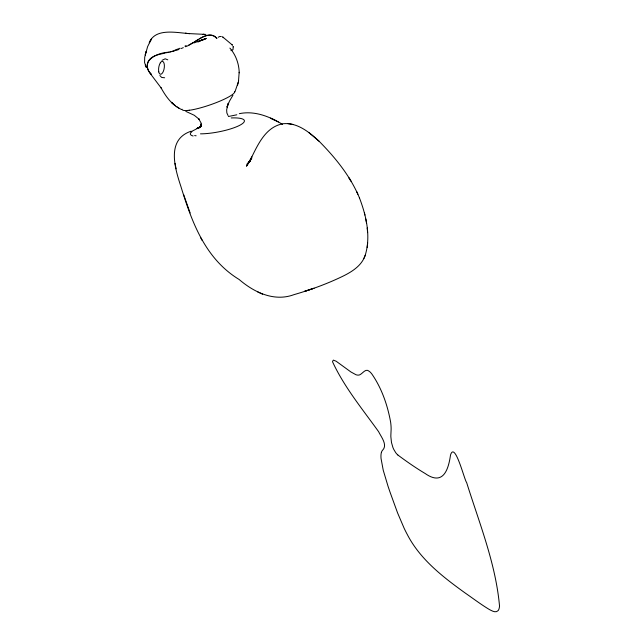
<?xml version="1.0" encoding="UTF-8"?>
<svg xmlns="http://www.w3.org/2000/svg" width="644" height="644" viewBox="0 0 644 644"><rect width="100%" height="100%" fill="white"/><g stroke="black" fill="none" stroke-linecap="round" stroke-linejoin="round"><path stroke-width="0.97" d="M191.107 131.207C165.975 139.515 174.983 168.495 180.916 186.535C191.952 222.486 205.299 258.872 239.141 279.488C254.074 292.32 274.103 302.036 293.97 294.654C310.223 289.945 326.202 284.181 341.489 276.888C351.173 272.259 361.638 266.093 365.212 255.298C370.992 236.38 366.323 215.845 359.424 197.837M235.076 91.464L238.473 81.547L239.166 72.289M234.682 92.011L234.561 92.454M367.684 242.772L367.209 247.505M238.554 81.064L238.61 80.548M187.766 33.472L189.449 33.633L185.392 33.279L186.47 33.375C174.339 32.289 154.866 28.505 149.247 42.737L151.493 38.898L147.589 46.682L144.691 57.3L144.578 62.581L146.341 67.483M145.423 54.185L145.238 55.086L145.689 53.355L145.415 54.209M230.938 50.667L233.031 49.604L233.184 46.779M237.556 85.201L238.377 81.989M381.393 452.466L381.143 453.561A27.966 7.39 68.7 0 0 381.055 458.552L383.228 470.201L387.978 486.075A137.776 36.402 68.7 0 0 390.184 492.555L397.573 512.898L404.174 528.346A47.02 12.421 68.7 0 0 407.29 534.504C420.146 559.451 442.991 577.032 465.306 593.1C473.308 598.622 481.06 604.555 489.416 609.538C491.944 610.826 495.775 613.273 498.174 610.56A34.889 9.217 68.7 0 0 499.527 606.085C495.735 563.508 479.281 523.057 466.618 482.477C464.533 480.609 454.873 440.528 450.502 455.083C448.385 470.072 442.991 486.051 425.161 473.509C415.718 467.874 406.646 461.555 397.831 454.994M363.965 258.325L365.212 255.298M232.935 95.272L229.497 101.108L226.962 107.154L228.282 103.249L226.648 109.81L226.849 112.942L228.081 115.582M250.653 160.002L246.475 166.224L251.893 156.919L248.97 162.618C256.723 147.581 264.169 127.085 283.078 123.737C297.335 122.296 309.45 132.278 319.239 141.382C335.484 157.82 350.521 176.335 359.441 197.877M251.764 158.553L246.926 164.389L250.379 160.477L249.606 161.217M201.395 125.926L199.012 127.987L201.242 125.411L200.55 126.538L201.266 123.914L201.017 125.701L201.033 122.883L198.642 118.713L199.133 119.237L194.247 115.26L185.81 111.372M218.147 37.312L219.58 36.531L221.303 36.523M161.998 60.343L165.194 58.805L167.786 59.82M191.059 131.746L199.254 127.472M250.065 160.71L248.769 161.869L250.25 160.549M201.339 125.966L198.014 128.18L200.187 126.771M194.303 41.989L198.4 39.542M199.382 38.97C204.269 35.823 212.423 32.353 216.714 38.238M193.224 42.609L188.732 45.08M197.982 42.029L199.608 41.136M185.375 46.738C194.818 43.945 207.505 28.352 216.907 38.527M197.732 128.027L200.558 126.683L196.645 128.542M200.405 40.757L206.297 38.374L198.006 41.594L205.146 39.051L200.815 40.355M181.141 48.533L183.323 47.648M193.957 42.923L202.409 39.839M314.103 288.198L304.403 291.418L312.517 288.729M228.338 116.516L236.815 114.793M174.766 50.715L170.177 51.931M173.952 50.948L166.393 52.792M164.639 77.779L161.66 77.441L159.857 75.501M168.937 52.228C157.192 52.422 139.015 61.446 151.115 74.108M165.291 53.033C159.39 54.458 152.073 55.223 148.555 60.866A8.147 7.382 -68.9 0 0 147.83 62.549C146.623 66.509 147.75 71.42 151.05 74.068M239.318 113.666C254.525 110.486 269.715 116.532 282.483 124.364M189.489 110.196L187.871 110.382M189.046 33.593L205.911 34.43M203.464 34.349L204.188 34.382L202.997 34.325M196.13 135.779L194.633 135.586M292.988 124.469L293.406 124.534L287.94 123.608M257.705 291.901L262.551 294.203M275.044 120.267L270.577 118.15L278.361 121.974M160.976 87.673C165.814 96.576 172.053 105.254 181.584 109.544M176.271 106.413L179.056 108.2M231.47 44.42L232.516 45.161L222.558 36.813L223.444 37.682M309.627 133.155L309.168 132.777L319.239 141.382M175.482 105.841L171.352 102.299L175.071 105.487M229.9 48.107C235.825 54.885 239.053 63.869 239.206 72.836M150.052 73.255L161.628 88.614L161.37 88.252M350.602 180.465L349.04 177.937L351.254 181.528M200.67 237.733L202.224 240.526M356.583 191.405L357.911 194.263M190.125 212.939L183.556 194.375M233.096 46.489L233.241 46.931M364.407 212.858L364.923 215.04M175.039 163.367L176.086 168.825M366.557 223.347L365.792 218.992M367.611 232.637L367.185 227.96M178.968 49.435A80.774 76.064 -72.3 0 1 175.474 50.578M186.108 45.579A80.951 75.525 -66.7 0 1 184.925 46.151M180.054 48.228A80.951 75.525 -66.7 0 1 175.079 49.966M158.802 71.886A6.512 2.753 -81.1 0 1 160.324 62.862M160.316 62.806A6.512 2.793 -81 0 1 164.156 63.716A6.512 2.793 -81 0 1 162.61 72.772A6.512 2.793 -81 0 1 158.754 71.943M187.766 110.438A27.241 4.597 -18.8 0 1 182.107 109.214M234.625 91.641A26.79 4.379 -18.3 0 1 234.746 91.995M234.472 92.478A27.764 4.637 -18.9 0 1 216.69 102.452A27.764 4.637 -18.9 0 1 189.32 110.285M193.128 135.997A27.37 5.796 -9.9 0 1 191.815 131.674M231.22 117.949A27.692 6.166 -10.8 0 1 239.64 125.347A27.692 6.166 -10.8 0 1 200.477 133.847M397.823 454.954A18.885 4.991 68.7 0 1 395.762 452.732L393.766 449.415A6.907 1.827 68.7 0 1 392.904 447.427L391.48 442.484L390.86 436.769A48.727 12.88 68.7 0 1 390.86 435.175L391.109 429.773A41.144 10.876 68.7 0 0 390.626 422.15C387.559 405.124 381.699 388.171 371.773 373.882A21.405 5.659 68.7 0 0 369.543 371.54C365.703 367.764 362.958 373.383 359.746 374.824A61.293 16.197 68.7 0 1 355.995 374.744L350.916 371.966L336.136 361.22L333.367 360.125L332.562 361.348A2.624 0.692 68.7 0 0 332.69 362.121C344.459 387.35 362.467 409.157 378.624 431.697C381.176 437.002 387.938 444.988 382.504 450.349A33.778 8.927 68.7 0 0 381.385 452.458M146.164 51.568L145.89 52.438L146.164 51.568M146.019 66.807L145.343 65.237L146.019 66.807"/></g></svg>
